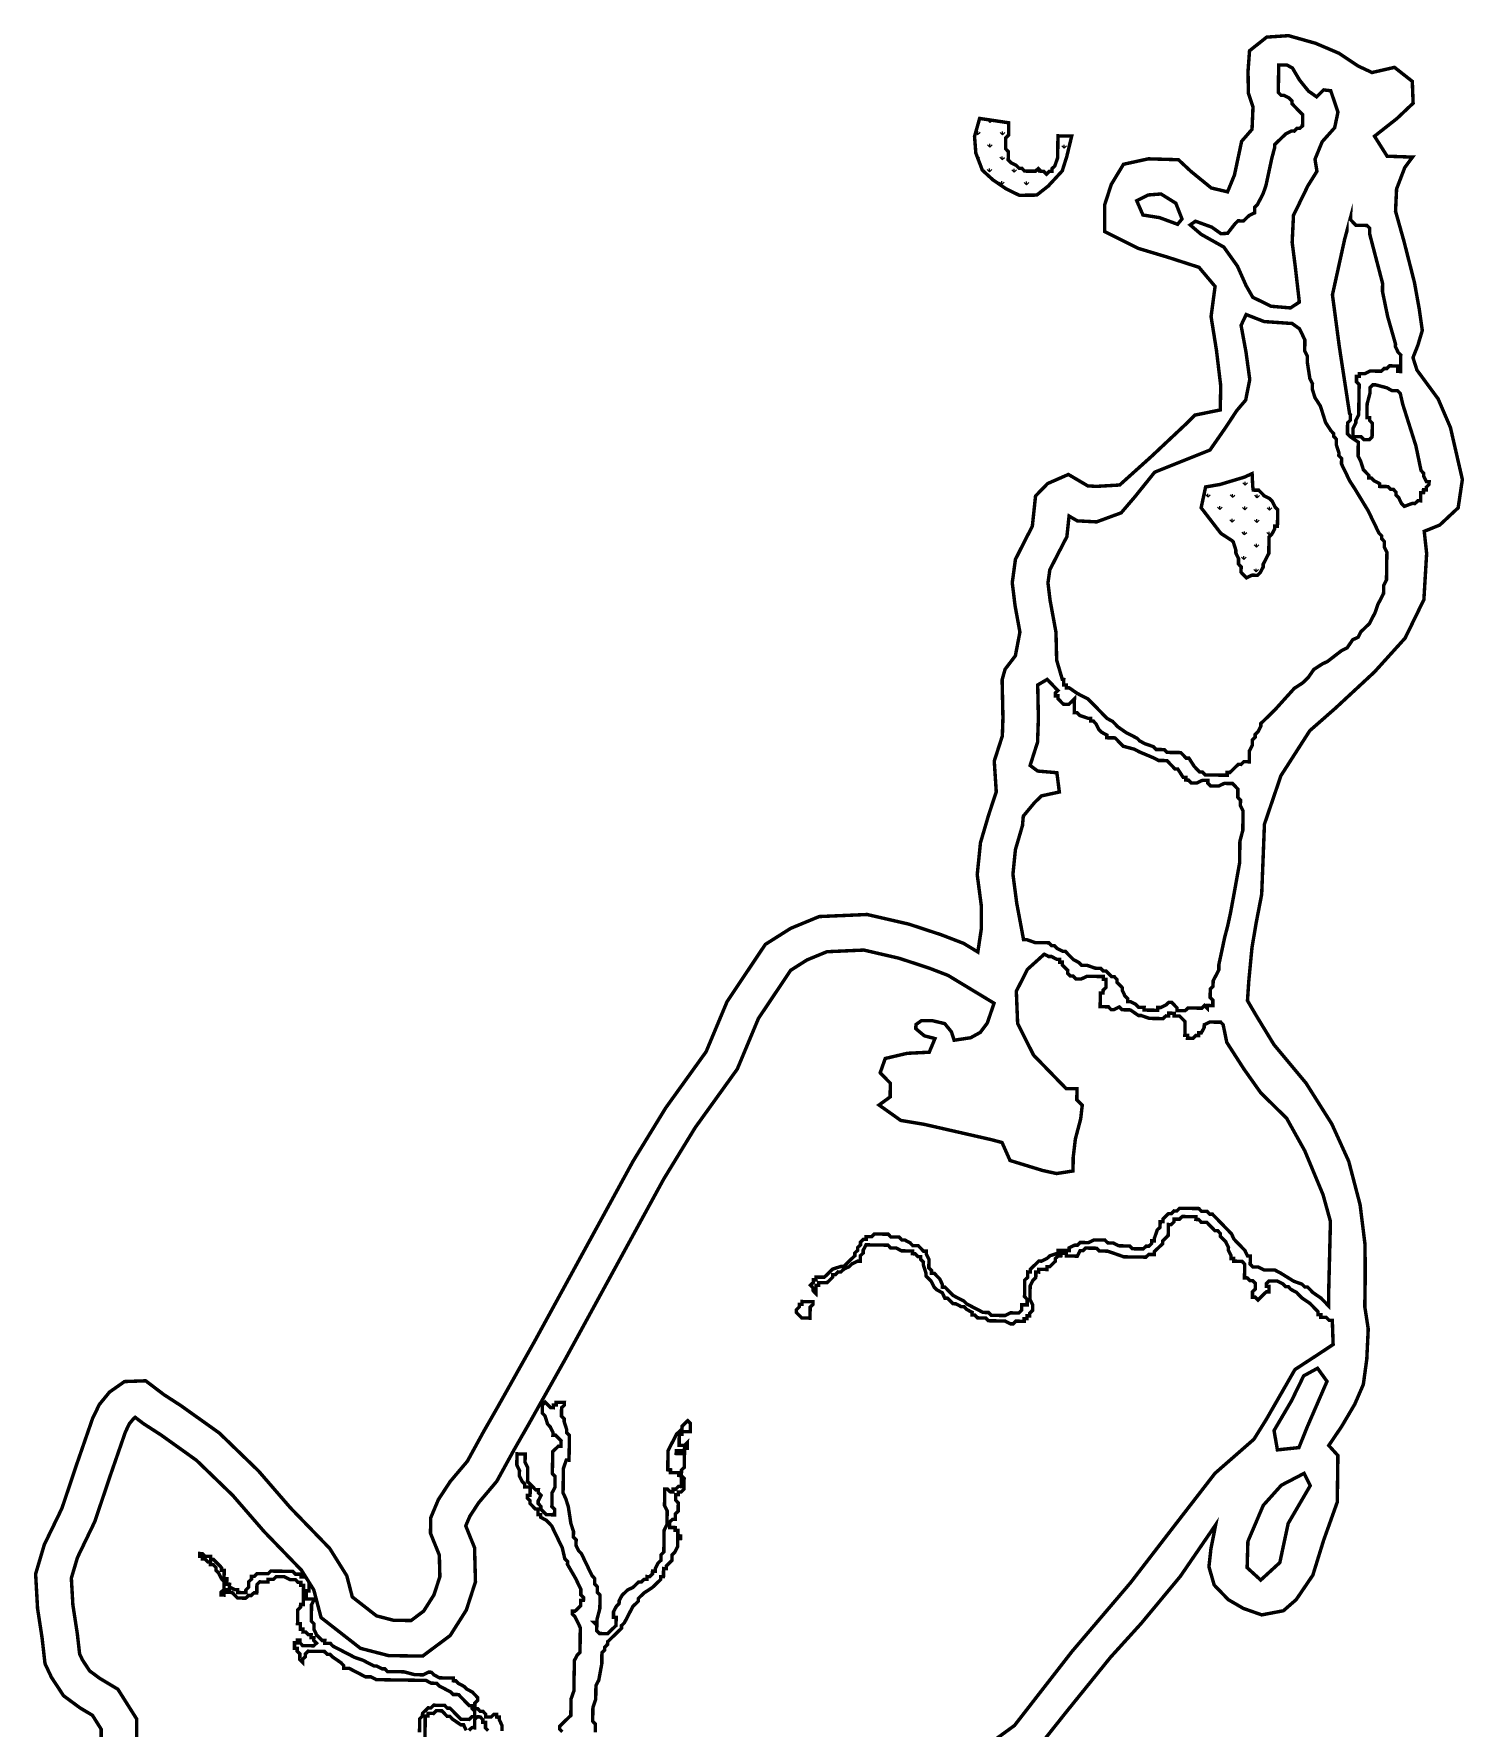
# Model space of a CAD drawing. Header units: metres. Extents: x 8244 to 287678, y 7853 to 2132060.
# Drawn here: x 269838 to 271912, y 2121409 to 2123867 of the extents above; entities that cross this region are included whole.
import ezdxf

# ---------------------------------------------------------------- set-up
doc = ezdxf.new("R2010")
doc.units = ezdxf.units.M
doc.layers.add('MANGROOVE BUFFER ZONE', color=120, linetype='Continuous')

msp = doc.modelspace()

# ---------------------------------------------------------------- hatches: boundary and pattern name
at = {"layer": 'MANGROOVE BUFFER ZONE'}
h = msp.add_hatch(dxfattribs=at)
h.set_pattern_fill('GRASS', color=256, angle=-0.8376017)
h.paths.add_polyline_path([(271329.1, 2123668.2), (271335.6, 2123688.8), (271342.8, 2123718.7), (271322.9, 2123719), (271322.7, 2123707.1), (271322.6, 2123699.1), (271322.6, 2123695.1), (271322.4, 2123687.2), (271318.3, 2123675.3), (271314.2, 2123671.3), (271314.2, 2123667.4), (271310.2, 2123667.4), (271306.2, 2123663.5), (271302.2, 2123667.5), (271298.3, 2123667.6), (271294.3, 2123671.6), (271290.3, 2123667.7), (271286.3, 2123667.8), (271274.4, 2123667.9), (271270.5, 2123672), (271266.5, 2123672), (271262.5, 2123676.1), (271254.6, 2123680.2), (271250.7, 2123684.2), (271250.8, 2123688.2), (271250.9, 2123696.2), (271247, 2123700.2), (271247, 2123704.2), (271247.1, 2123708.2), (271247.1, 2123712.2), (271247.2, 2123716.1), (271251.2, 2123720.1), (271251.3, 2123724), (271251.4, 2123732), (271251.5, 2123736), (271251.5, 2123738), (271209.3, 2123744.3), (271201.9, 2123718.2), (271203.8, 2123693.9), (271213.2, 2123669.3), (271228.4, 2123655.3), (271247.3, 2123642.4), (271266.8, 2123632.8), (271292.1, 2123633.1), (271308.9, 2123646.3)])
h = msp.add_hatch(dxfattribs=at)
h.set_pattern_fill('GRASS', color=256, angle=-0.8376017)
h.paths.add_polyline_path([(271633.7, 2123188.8), (271629.8, 2123192.8), (271621.9, 2123196.9), (271618, 2123200.9), (271614, 2123205), (271610.1, 2123205), (271606.1, 2123205.1), (271605.3, 2123210.5), (271604.4, 2123229), (271592.9, 2123223.8), (271558, 2123213.3), (271537, 2123209.7), (271530.5, 2123179.5), (271559.2, 2123142.2), (271575.1, 2123131.9), (271577.1, 2123129.9), (271580.9, 2123117.9), (271580.8, 2123113.9), (271584.7, 2123105.8), (271584.6, 2123097.9), (271588.5, 2123093.8), (271588.4, 2123085.9), (271592.3, 2123081.8), (271596.2, 2123077.8), (271604.3, 2123081.7), (271608.2, 2123081.6), (271612.2, 2123081.5), (271616.3, 2123085.5), (271620.4, 2123093.4), (271620.4, 2123097.4), (271624.5, 2123105.3), (271628.6, 2123113.2), (271628.7, 2123117.2), (271628.7, 2123121.1), (271628.9, 2123133.1), (271629, 2123137.1), (271633, 2123141), (271637.1, 2123148.9), (271637.2, 2123152.9), (271641.1, 2123152.8), (271641.2, 2123156.8), (271641.3, 2123160.8), (271641.4, 2123168.7), (271641.4, 2123172.7), (271641.5, 2123176.7), (271637.6, 2123180.7)])

# ---------------------------------------------------------------- linework, layer by layer
at = {"layer": 'MANGROOVE BUFFER ZONE', "const_width": 5, "flags": 128}
for points in [[(271288.5, 2121373.9), (271334.1, 2121431.4), (271399, 2121511.7), (271443.5, 2121560.8), (271500.3, 2121629.2), (271551.6, 2121704.1), (271544.7, 2121669.4), (271541.8, 2121643.1), (271549.4, 2121616.6), (271569.9, 2121595.4), (271591.7, 2121582.7), (271618.4, 2121573.3), (271649.8, 2121579.3), (271668.4, 2121595.5), (271692.5, 2121631), (271708.1, 2121681.5), (271727.9, 2121736.9), (271728.8, 2121804.5), (271715.6, 2121819.1), (271734.4, 2121846.9), (271753.3, 2121879), (271765.7, 2121907.6), (271770.7, 2121944.3), (271772.8, 2121988.1), (271767.8, 2122020.4), (271768.4, 2122059.8), (271768.2, 2122110.1), (271761, 2122168.3), (271744.5, 2122231.4), (271720, 2122285.5), (271682.5, 2122344.9), (271636, 2122400.7), (271610.3, 2122442.9), (271597.7, 2122464.4), (271599.6, 2122492.9), (271604.2, 2122541.1), (271610.2, 2122576.8), (271618.3, 2122618.7), (271622.3, 2122720.5), (271646.2, 2122790.8), (271688, 2122856), (271724.8, 2122888.3), (271781.8, 2122941.2), (271826.3, 2122990.4), (271853.5, 2123046.2), (271857.5, 2123113.2), (271854, 2123145.3), (271876.5, 2123154.4), (271903.2, 2123179.4), (271909.3, 2123220.5), (271892, 2123295.9), (271874.2, 2123337.4), (271843.4, 2123379.3), (271837.7, 2123397.3), (271844.9, 2123415.6), (271851.2, 2123436.8), (271846.7, 2123468.2), (271839.8, 2123506.4), (271824.7, 2123565.8), (271812.4, 2123609.7), (271813.9, 2123642), (271825.8, 2123673.1), (271837, 2123688.2), (271800.2, 2123689.5), (271781.9, 2123718.5), (271814.6, 2123744.3), (271837.9, 2123766.4), (271836.7, 2123798.1), (271810.9, 2123818.4), (271778.3, 2123810.9), (271758.4, 2123820.2), (271730.5, 2123838.8), (271696.5, 2123853.3), (271657.2, 2123864.4), (271625.6, 2123862.3), (271600.7, 2123842.5), (271598.5, 2123812.7), (271599, 2123781.1), (271605.7, 2123760.9), (271604.3, 2123728.5), (271589.2, 2123711.1), (271578.8, 2123662.2), (271568.8, 2123637.8), (271545.2, 2123643.4), (271515.7, 2123667.5), (271497.6, 2123684.4), (271454, 2123685.7), (271417.9, 2123677.8), (271400.2, 2123648.6), (271390.5, 2123618.6), (271390.5, 2123580.2), (271438.9, 2123555.9), (271481, 2123543.3), (271527.4, 2123528.3), (271550.7, 2123500.6), (271544.9, 2123456.8), (271552.7, 2123408), (271558.9, 2123356.3), (271558.2, 2123321.4), (271521.4, 2123313.9), (271510.4, 2123302.8), (271458.5, 2123254), (271412.4, 2123212.5), (271378.8, 2123210.5), (271366.2, 2123211.2), (271338, 2123227.8), (271307.9, 2123214.6), (271290.4, 2123196.6), (271285.7, 2123152.6), (271272.7, 2123127.4), (271261.2, 2123104.5), (271256.6, 2123070.7), (271260.7, 2123037.2), (271267.7, 2122999.1), (271261.1, 2122964.7), (271246.2, 2122945.2), (271241.9, 2122929.9), (271243.1, 2122874.6), (271242.2, 2122848.3), (271230.5, 2122812), (271233.4, 2122767.4), (271222.3, 2122733.6), (271210.5, 2122693.5), (271205.8, 2122647), (271211.7, 2122602.3), (271211.8, 2122568.9), (271206.7, 2122535), (271186.1, 2122547.5), (271153.3, 2122560.1), (271106.4, 2122575.5), (271046.1, 2122589.4), (270976.6, 2122586.4), (270935.3, 2122569.3), (270898.5, 2122546), (270843, 2122462.9), (270812.7, 2122390.4), (270754, 2122308.7), (270706.7, 2122231.4), (270564.2, 2121970.6), (270510, 2121874.1), (270489.9, 2121839), (270466.5, 2121796.3), (270441.6, 2121766.8), (270424.4, 2121740.5), (270413.3, 2121714.1), (270413, 2121691.7), (270425.8, 2121660), (270426.6, 2121628.7), (270418, 2121602.3), (270403.1, 2121578.8), (270384.9, 2121565.1), (270359.2, 2121565.5), (270334.7, 2121571.9), (270299.6, 2121599.3), (270291.6, 2121630.1), (270266.8, 2121669.8), (270209.7, 2121728.8), (270163.7, 2121782), (270106.8, 2121837.1), (270051.3, 2121876.7), (270026.3, 2121892.9), (270000, 2121912.9), (269969.3, 2121911.8), (269947.6, 2121896.6), (269932.8, 2121878.5), (269923, 2121858.3), (269900.6, 2121793.6), (269878.5, 2121727.8), (269853, 2121675.2), (269840.4, 2121632.7), (269843.2, 2121582.7), (269849.8, 2121539.6), (269854, 2121502.6), (269863.3, 2121482.8), (269880.9, 2121456), (269904.9, 2121438.3), (269922.8, 2121427.6), (269935.4, 2121407.6), (269935.6, 2121354.8)], [(269987.2, 2121303.7), (269986.8, 2121422.5), (269959.7, 2121465.4), (269933.4, 2121481.2), (269918.8, 2121492), (269908.3, 2121507.9), (269904.2, 2121516.7), (269900.8, 2121546.4), (269894.4, 2121588), (269892.2, 2121626.6), (269901.1, 2121656.6), (269926.1, 2121708.4), (269949.2, 2121777), (269970.6, 2121838.7), (269976.4, 2121850.7), (269982.9, 2121858.5), (269984.8, 2121859.9), (269996.7, 2121850.8), (270022.4, 2121834.2), (270073.7, 2121797.5), (270126.3, 2121746.6), (270171.8, 2121694.1), (270226, 2121638), (270232.1, 2121628.2), (270243.8, 2121609.5), (270254.3, 2121569.4), (270311.4, 2121524.8), (270352.3, 2121514.2), (270401.6, 2121513.5), (270441.5, 2121543.3), (270464.9, 2121580.2), (270478.2, 2121621.2), (270476.9, 2121670.7), (270464.1, 2121702.4), (270470, 2121716.3), (270482.9, 2121736.1), (270509.1, 2121767.1), (270534.7, 2121813.8), (270554.7, 2121848.7), (270609.2, 2121945.7), (270751.2, 2122205.6), (270796.8, 2122280.2), (270857.9, 2122365.2), (270888.5, 2122438.5), (270935.2, 2122508.4), (270959, 2122523.5), (270987.9, 2122535.4), (271041.3, 2122537.8), (271092.6, 2122525.9), (271136.1, 2122511.6), (271163.4, 2122501.1), (271230.2, 2122460.7), (271220.5, 2122432.1), (271210.3, 2122418.4), (271196.3, 2122410.6), (271172.3, 2122407), (271168.5, 2122419), (271158.7, 2122431.1), (271140.9, 2122435.3), (271125, 2122435.5), (271116.9, 2122429.7), (271116.8, 2122423.7), (271129.1, 2122413.4), (271144.5, 2122409.4), (271140.4, 2122399.5), (271136.2, 2122389.6), (271104.3, 2122388), (271088.4, 2122384.3), (271072.4, 2122380.5), (271065.1, 2122359.8), (271079.8, 2122344.6), (271079.5, 2122324.7), (271063.4, 2122313), (271095, 2122290.6), (271128.3, 2122285.1), (271226, 2122262.8), (271241.8, 2122258.6), (271253.4, 2122232.5), (271301, 2122217.9), (271320.8, 2122213.6), (271344.7, 2122217.3), (271345, 2122237.2), (271348.1, 2122263.6), (271355.8, 2122292.8), (271358.1, 2122312.6), (271350.2, 2122320.7), (271350.5, 2122336.7), (271334.6, 2122336.9), (271287.5, 2122385.4), (271264.4, 2122431.4), (271262.5, 2122478), (271278.5, 2122509.7), (271303, 2122531.8), (271309.5, 2122528.4), (271313.5, 2122528.4), (271321.4, 2122524.3), (271325.3, 2122524.2), (271325.3, 2122520.2), (271329.3, 2122520.2), (271329.2, 2122516.2), (271333.1, 2122512.1), (271337.1, 2122508.1), (271337, 2122504.1), (271340.9, 2122500.1), (271344.9, 2122500), (271348.8, 2122496), (271352.8, 2122495.9), (271356.8, 2122495.9), (271364.8, 2122499.7), (271368.8, 2122499.7), (271380.7, 2122499.5), (271384.7, 2122499.4), (271388.7, 2122499.4), (271388.6, 2122495.4), (271392.6, 2122495.3), (271392.6, 2122491.4), (271392.5, 2122487.4), (271392.4, 2122483.4), (271388.4, 2122479.5), (271388.3, 2122475.5), (271384.4, 2122475.5), (271384.3, 2122471.6), (271384.2, 2122463.6), (271384.1, 2122459.6), (271384.1, 2122455.6), (271388.1, 2122455.6), (271392, 2122455.5), (271396, 2122455.5), (271399.9, 2122451.4), (271403.9, 2122451.4), (271411.9, 2122455.2), (271415.9, 2122451.2), (271423.8, 2122451.1), (271427.8, 2122451), (271439.6, 2122442.9), (271443.6, 2122442.8), (271455.5, 2122438.7), (271459.5, 2122438.6), (271463.5, 2122438.5), (271467.4, 2122438.5), (271471.4, 2122438.4), (271475.4, 2122438.4), (271479.4, 2122442.3), (271483.4, 2122442.2), (271483.5, 2122446.2), (271487.5, 2122446.2), (271491.4, 2122446.1), (271491.4, 2122442.1), (271495.4, 2122442.1), (271499.3, 2122442), (271503.3, 2122438), (271507.2, 2122433.9), (271507.1, 2122429.9), (271507.1, 2122426), (271507, 2122418), (271506.9, 2122414), (271510.9, 2122414), (271510.8, 2122410), (271514.8, 2122409.9), (271518.8, 2122409.9), (271522.8, 2122413.8), (271526.8, 2122413.7), (271526.9, 2122417.7), (271530.8, 2122417.6), (271534.9, 2122425.6), (271535, 2122429.5), (271543, 2122433.4), (271547, 2122433.3), (271555, 2122433.2), (271558.9, 2122433.2), (271562.4, 2122429.6), (271567.7, 2122403.8), (271592.5, 2122365.2), (271616.8, 2122330.9), (271654.5, 2122293.7), (271680.8, 2122246.5), (271707.3, 2122182.8), (271718, 2122144.1), (271716.8, 2122095.4), (271715.6, 2122048), (271715.2, 2122021.7), (271704.4, 2122032.8), (271692.6, 2122040.9), (271688.7, 2122045), (271684.7, 2122049), (271680.8, 2122049.1), (271676.8, 2122053.1), (271664.9, 2122057.3), (271645.2, 2122069.5), (271637.3, 2122073.6), (271633.3, 2122073.6), (271629.4, 2122073.7), (271621.4, 2122073.8), (271613.5, 2122077.9), (271609.5, 2122078), (271605.5, 2122078), (271601.6, 2122082.1), (271601.7, 2122086.1), (271601.7, 2122090), (271601.8, 2122094), (271597.8, 2122094.1), (271593.9, 2122102.1), (271590, 2122106.1), (271578.2, 2122118.3), (271574.4, 2122126.3), (271566.5, 2122134.4), (271562.6, 2122138.4), (271554.8, 2122146.5), (271550.8, 2122150.5), (271546.9, 2122154.6), (271542.9, 2122154.6), (271539, 2122158.7), (271535, 2122158.7), (271531, 2122158.8), (271527.1, 2122162.8), (271523.1, 2122162.9), (271519.2, 2122162.9), (271515.2, 2122163), (271511.2, 2122163.1), (271507.2, 2122163.1), (271503.2, 2122163.2), (271499.3, 2122163.2), (271495.2, 2122159.3), (271491.2, 2122159.4), (271487.2, 2122155.4), (271483.2, 2122155.5), (271479.2, 2122151.6), (271475.1, 2122147.6), (271475.1, 2122143.7), (271471.1, 2122143.7), (271471, 2122139.7), (271471, 2122135.8), (271466.9, 2122131.8), (271462.8, 2122120), (271462.7, 2122116), (271458.7, 2122116), (271458.7, 2122112), (271454.6, 2122108.1), (271450.7, 2122108.2), (271446.6, 2122104.3), (271442.6, 2122104.3), (271438.7, 2122104.4), (271434.7, 2122104.4), (271430.7, 2122104.5), (271426.8, 2122108.5), (271418.8, 2122108.6), (271410.9, 2122108.8), (271403, 2122112.9), (271395, 2122113), (271391.1, 2122117), (271383.1, 2122117.1), (271379.1, 2122117.2), (271375.1, 2122117.2), (271367.1, 2122113.4), (271359.2, 2122113.5), (271355.2, 2122113.6), (271351.1, 2122109.6), (271347.2, 2122109.7), (271339.1, 2122105.8), (271339.1, 2122101.8), (271335.1, 2122101.9), (271331.1, 2122102), (271327.1, 2122102), (271323.2, 2122102.1), (271323.1, 2122098.1), (271311.1, 2122094.3), (271307.1, 2122090.4), (271299, 2122086.5), (271295.1, 2122086.6), (271291, 2122082.6), (271287, 2122078.7), (271282.9, 2122074.8), (271282.9, 2122070.8), (271278.9, 2122070.9), (271278.8, 2122062.9), (271274.7, 2122059), (271274.6, 2122051), (271274.6, 2122047), (271274.5, 2122043.1), (271274.5, 2122039.1), (271274.4, 2122035.1), (271278.3, 2122031), (271278.3, 2122027.1), (271278.2, 2122023.1), (271274.2, 2122023.1), (271270.2, 2122023.2), (271270.1, 2122015.2), (271266.1, 2122011.3), (271262.1, 2122011.4), (271258.1, 2122011.4), (271254.1, 2122011.5), (271246.1, 2122007.6), (271238.2, 2122007.7), (271234.2, 2122007.8), (271230.2, 2122007.9), (271226.2, 2122007.9), (271222.3, 2122012), (271214.3, 2122012.1), (271198.5, 2122020.3), (271190.6, 2122024.4), (271186.7, 2122028.4), (271178.8, 2122032.5), (271170.9, 2122036.6), (271163, 2122044.7), (271159.1, 2122048.7), (271155.1, 2122048.8), (271155.2, 2122052.8), (271151.3, 2122060.8), (271147.4, 2122064.8), (271143.5, 2122068.9), (271139.5, 2122068.9), (271139.6, 2122072.9), (271135.6, 2122076.9), (271135.7, 2122080.9), (271135.8, 2122088.9), (271131.9, 2122096.9), (271132, 2122100.9), (271128, 2122100.9), (271124.1, 2122105), (271120.2, 2122109), (271112.2, 2122109.1), (271108.3, 2122113.2), (271100.4, 2122117.3), (271096.4, 2122117.3), (271092.5, 2122121.4), (271088.5, 2122121.4), (271080.5, 2122121.6), (271076.6, 2122125.6), (271072.6, 2122125.7), (271068.7, 2122125.7), (271064.7, 2122125.8), (271060.7, 2122125.8), (271056.7, 2122125.9), (271052.7, 2122122), (271048.7, 2122122), (271044.7, 2122122.1), (271044.7, 2122118.1), (271040.7, 2122118.2), (271036.6, 2122114.2), (271036.6, 2122110.3), (271032.5, 2122106.3), (271032.5, 2122102.3), (271028.4, 2122098.4), (271028.4, 2122094.4), (271024.3, 2122090.5), (271020.3, 2122086.6), (271016.3, 2122082.7), (271012.2, 2122078.7), (271008.2, 2122078.8), (270996.2, 2122075), (270992.2, 2122071.1), (270988.2, 2122067.2), (270984.1, 2122063.2), (270976.2, 2122063.3), (270972.2, 2122063.4), (270972.1, 2122059.4), (270968.1, 2122059.5), (270968.1, 2122055.5), (270964, 2122051.6), (270968, 2122047.5), (270967.9, 2122043.6), (270971.8, 2122039.5), (270971.9, 2122043.5), (270971.9, 2122047.5), (270972, 2122051.5), (270976, 2122051.4), (270976, 2122055.4), (270980, 2122055.3), (270988, 2122055.2), (270992, 2122059.1), (270996.1, 2122063.1), (270996.1, 2122067), (271000.1, 2122067), (271004.1, 2122070.9), (271008.1, 2122070.8), (271012.2, 2122074.8), (271020.2, 2122078.6), (271024.2, 2122082.6), (271032.2, 2122086.4), (271036.2, 2122086.4), (271036.3, 2122090.3), (271036.3, 2122094.3), (271040.4, 2122098.2), (271040.4, 2122102.2), (271044.5, 2122110.1), (271048.5, 2122110.1), (271056.5, 2122110), (271068.4, 2122109.8), (271072.4, 2122109.7), (271076.4, 2122109.7), (271080.3, 2122105.6), (271084.3, 2122105.6), (271088.3, 2122105.5), (271096.2, 2122101.4), (271100.2, 2122101.4), (271108.1, 2122101.2), (271112.1, 2122101.2), (271112, 2122097.2), (271116, 2122097.1), (271119.9, 2122093.1), (271123.9, 2122093), (271123.9, 2122089.1), (271127.8, 2122085), (271127.7, 2122081), (271131.5, 2122069), (271131.5, 2122065.1), (271135.4, 2122061), (271139.3, 2122057), (271143.2, 2122049), (271147.1, 2122044.9), (271155, 2122040.8), (271158.9, 2122032.8), (271162.9, 2122032.7), (271166.8, 2122028.7), (271170.7, 2122024.7), (271174.7, 2122024.6), (271182.6, 2122020.5), (271186.6, 2122020.4), (271190.5, 2122016.4), (271198.4, 2122012.3), (271198.3, 2122008.3), (271202.3, 2122008.3), (271206.2, 2122004.2), (271214.2, 2122004.1), (271218.2, 2122004), (271222.1, 2122000), (271230.1, 2121999.9), (271234.1, 2121999.8), (271246, 2121999.7), (271253.9, 2121995.6), (271257.9, 2121995.5), (271261.9, 2121999.4), (271269.9, 2121999.3), (271273.9, 2121999.3), (271273.9, 2122003.2), (271277.9, 2122003.2), (271278, 2122007.2), (271281.9, 2122007.1), (271282, 2122011.1), (271286, 2122015), (271286.1, 2122019), (271286.2, 2122023), (271282.3, 2122031), (271282.4, 2122035), (271282.4, 2122039), (271282.5, 2122046.9), (271282.6, 2122050.9), (271286.7, 2122058.8), (271290.7, 2122062.7), (271290.8, 2122070.7), (271294.8, 2122070.6), (271294.9, 2122074.6), (271298.9, 2122074.6), (271306.8, 2122074.4), (271306.9, 2122078.4), (271310.9, 2122078.4), (271314.9, 2122082.3), (271318.9, 2122086.2), (271319, 2122090.2), (271323, 2122094.1), (271327, 2122094.1), (271327.1, 2122098), (271331.1, 2122098), (271335, 2122097.9), (271335, 2122093.9), (271339, 2122093.9), (271342.9, 2122093.8), (271346.9, 2122093.8), (271350.9, 2122093.7), (271355, 2122101.6), (271359, 2122101.6), (271363, 2122105.5), (271367, 2122105.4), (271371, 2122105.4), (271375, 2122105.3), (271378.9, 2122105.2), (271382.9, 2122101.2), (271394.8, 2122101), (271406.7, 2122096.9), (271418.6, 2122092.7), (271422.6, 2122092.7), (271426.5, 2122092.6), (271430.5, 2122092.5), (271434.5, 2122092.5), (271442.5, 2122092.4), (271450.4, 2122092.3), (271454.5, 2122096.2), (271458.5, 2122096.1), (271462.4, 2122096.1), (271462.5, 2122100), (271466.5, 2122104), (271470.6, 2122107.9), (271474.6, 2122111.8), (271474.7, 2122115.8), (271478.7, 2122119.7), (271482.7, 2122123.6), (271482.8, 2122127.6), (271482.9, 2122131.6), (271482.9, 2122135.6), (271483, 2122139.6), (271487, 2122139.5), (271491, 2122143.4), (271491.1, 2122147.4), (271495, 2122147.4), (271499, 2122147.3), (271503.1, 2122151.2), (271507, 2122151.2), (271511, 2122151.1), (271515, 2122151), (271519, 2122151), (271523, 2122150.9), (271522.9, 2122147), (271526.9, 2122146.9), (271530.8, 2122142.9), (271538.8, 2122142.7), (271542.7, 2122138.7), (271550.5, 2122130.6), (271554.5, 2122130.6), (271558.4, 2122126.5), (271558.4, 2122122.5), (271562.3, 2122118.5), (271566.2, 2122114.5), (271570.1, 2122106.4), (271570, 2122102.5), (271573.9, 2122094.4), (271573.8, 2122090.4), (271577.8, 2122090.4), (271577.8, 2122086.4), (271581.8, 2122086.4), (271589.7, 2122086.2), (271593.6, 2122082.2), (271593.6, 2122078.2), (271593.5, 2122074.2), (271593.5, 2122070.2), (271593.4, 2122066.3), (271593.3, 2122062.3), (271597.3, 2122062.2), (271601.3, 2122058.2), (271605.2, 2122058.1), (271609.2, 2122054.1), (271609.1, 2122050.1), (271609, 2122046.1), (271605, 2122042.2), (271604.9, 2122038.2), (271604.9, 2122034.2), (271608.9, 2122034.2), (271612.8, 2122030.1), (271616.8, 2122034.1), (271620.9, 2122038), (271624.9, 2122041.9), (271628.9, 2122041.9), (271628.9, 2122045.8), (271629, 2122049.8), (271625, 2122049.9), (271625.1, 2122053.9), (271629.1, 2122057.8), (271633.1, 2122057.7), (271637.1, 2122057.7), (271641.1, 2122057.6), (271649, 2122053.5), (271652.9, 2122049.5), (271656.9, 2122049.4), (271660.8, 2122045.4), (271668.7, 2122041.3), (271676.5, 2122033.2), (271688.4, 2122025.1), (271696.2, 2122017), (271700.1, 2122012.9), (271700.1, 2122009), (271704.1, 2122008.9), (271704, 2122004.9), (271708, 2122004.9), (271712, 2122004.8), (271715.9, 2122000.8), (271720.7, 2122000.7), (271721.9, 2121965.6), (271704.9, 2121954.3), (271666.5, 2121929.2), (271624.7, 2121856.4), (271607, 2121828.1), (271550.5, 2121778.6), (271491.5, 2121702.3), (271428, 2121619.8), (271343.4, 2121520.4), (271259.8, 2121412.8), (271188.7, 2121361)], [(270651.9, 2121403), (270652, 2121407), (270652, 2121411), (270652.1, 2121414.9), (270648.2, 2121419), (270648.2, 2121423), (270648.3, 2121426.9), (270648.4, 2121430.9), (270648.5, 2121438.9), (270652.6, 2121450.8), (270652.7, 2121458.7), (270652.9, 2121470.7), (270657, 2121478.6), (270661.4, 2121502.4), (270661.5, 2121514.4), (270661.6, 2121518.3), (270665.6, 2121522.3), (270665.7, 2121526.3), (270669.7, 2121530.2), (270669.8, 2121534.2), (270673.8, 2121538.1), (270685.9, 2121549.9), (270690, 2121553.8), (270690, 2121557.8), (270694.1, 2121561.7), (270706.4, 2121585.4), (270710.4, 2121589.3), (270714.4, 2121593.2), (270714.5, 2121597.2), (270718.5, 2121601.1), (270722.6, 2121605.1), (270734.6, 2121612.9), (270742.7, 2121620.7), (270746.8, 2121624.6), (270746.8, 2121628.6), (270750.8, 2121628.6), (270750.9, 2121632.5), (270751, 2121640.5), (270755, 2121640.4), (270755, 2121644.4), (270759.1, 2121648.3), (270763.1, 2121652.3), (270763.2, 2121660.2), (270767.2, 2121664.2), (270771.3, 2121672.1), (270771.4, 2121676), (270771.5, 2121680), (270771.5, 2121684), (270775.5, 2121684), (270775.6, 2121687.9), (270771.6, 2121688), (270771.6, 2121692), (270771.7, 2121696), (270767.7, 2121696), (270767.8, 2121700), (270763.8, 2121700.1), (270759.8, 2121700.1), (270759.9, 2121704.1), (270759.9, 2121708.1), (270764, 2121712), (270767.9, 2121711.9), (270768, 2121715.9), (270768.1, 2121719.9), (270772.1, 2121723.8), (270772.2, 2121727.8), (270772.2, 2121731.8), (270772.3, 2121735.8), (270768.4, 2121739.8), (270768.4, 2121743.8), (270768.5, 2121747.8), (270772.4, 2121747.7), (270772.5, 2121751.7), (270776.5, 2121751.6), (270780.5, 2121755.6), (270780.6, 2121759.5), (270780.6, 2121763.5), (270780.7, 2121767.5), (270780.8, 2121771.5), (270776.8, 2121775.5), (270776.8, 2121771.5), (270776.7, 2121767.6), (270776.7, 2121763.6), (270776.6, 2121759.6), (270772.6, 2121759.7), (270768.6, 2121755.7), (270764.6, 2121755.8), (270764.5, 2121751.8), (270760.6, 2121751.9), (270756.6, 2121755.9), (270752.7, 2121756), (270752.6, 2121752), (270752.5, 2121748), (270752.5, 2121744), (270752.4, 2121736.1), (270752.3, 2121732.1), (270756.2, 2121724.1), (270756.1, 2121716.1), (270756, 2121712.1), (270755.9, 2121708.1), (270755.9, 2121704.2), (270751.8, 2121696.2), (270751.7, 2121692.3), (270751.7, 2121688.3), (270751.6, 2121680.3), (270751.5, 2121676.3), (270751.4, 2121668.4), (270751.3, 2121664.4), (270747.3, 2121660.5), (270747.2, 2121652.5), (270743.1, 2121648.6), (270739, 2121640.7), (270739, 2121636.7), (270735, 2121636.8), (270734.9, 2121632.8), (270730.9, 2121628.8), (270726.9, 2121628.9), (270726.9, 2121624.9), (270722.9, 2121625), (270718.8, 2121621.1), (270714.9, 2121621.1), (270710.8, 2121617.2), (270706.8, 2121613.3), (270698.8, 2121609.4), (270694.7, 2121605.5), (270690.7, 2121601.6), (270686.6, 2121593.7), (270686.5, 2121589.7), (270682.5, 2121585.7), (270678.4, 2121577.8), (270678.3, 2121573.9), (270678.3, 2121569.9), (270682.2, 2121569.8), (270682.2, 2121565.8), (270682.1, 2121561.9), (270682.1, 2121557.9), (270678, 2121554), (270674, 2121550), (270670, 2121546.1), (270666, 2121546.2), (270662, 2121546.2), (270658, 2121546.3), (270654.1, 2121550.3), (270654.1, 2121554.3), (270654.2, 2121558.3), (270650.3, 2121562.3), (270654.3, 2121562.3), (270654.3, 2121566.2), (270658.5, 2121582.1), (270658.6, 2121586.1), (270658.7, 2121590.1), (270658.7, 2121594.1), (270658.8, 2121602), (270654.9, 2121606.1), (270655, 2121614), (270651.1, 2121618.1), (270651.2, 2121626), (270647.3, 2121630.1), (270643.4, 2121638.1), (270639.6, 2121646.1), (270631.8, 2121662.2), (270627.9, 2121666.2), (270624, 2121674.2), (270624.2, 2121682.2), (270620.2, 2121686.2), (270620.4, 2121694.2), (270616.5, 2121706.2), (270612.9, 2121730.1), (270609.1, 2121742.1), (270605.2, 2121750.2), (270605.4, 2121758.1), (270605.4, 2121762.1), (270605.5, 2121770.1), (270605.7, 2121778), (270605.7, 2121782), (270605.8, 2121786), (270609.9, 2121797.9), (270613.9, 2121797.8), (270614, 2121801.8), (270614, 2121805.8), (270614.1, 2121809.8), (270614.2, 2121817.7), (270614.3, 2121821.7), (270614.3, 2121825.7), (270614.4, 2121833.7), (270610.5, 2121837.7), (270610.6, 2121841.7), (270606.8, 2121853.7), (270606.8, 2121857.7), (270602.9, 2121861.7), (270603, 2121865.7), (270603, 2121869.7), (270603.1, 2121873.7), (270607.1, 2121877.6), (270607.2, 2121881.6), (270603.2, 2121881.6), (270599.2, 2121881.7), (270595.2, 2121881.7), (270595.2, 2121877.8), (270591.2, 2121877.8), (270591.1, 2121873.8), (270587.1, 2121873.9), (270583.2, 2121877.9), (270579.3, 2121882), (270575.3, 2121878), (270575.2, 2121874.1), (270575.1, 2121870.1), (270575.1, 2121866.1), (270579, 2121862.1), (270582.8, 2121850.1), (270586.7, 2121846), (270590.6, 2121838), (270590.5, 2121834), (270594.5, 2121834), (270598.4, 2121829.9), (270602.4, 2121825.9), (270602.3, 2121821.9), (270602.3, 2121817.9), (270598.3, 2121818), (270594.2, 2121814), (270590.2, 2121810.1), (270590.1, 2121806.1), (270590.1, 2121802.2), (270590, 2121798.2), (270590, 2121794.2), (270589.9, 2121790.2), (270589.7, 2121778.3), (270593.6, 2121774.2), (270593.6, 2121770.2), (270593.5, 2121766.3), (270593.4, 2121758.3), (270589.3, 2121750.4), (270589.2, 2121742.4), (270589.1, 2121738.4), (270589.1, 2121734.5), (270589, 2121730.5), (270593, 2121726.4), (270592.9, 2121722.5), (270592.8, 2121718.5), (270588.9, 2121718.5), (270584.9, 2121718.6), (270580.9, 2121718.7), (270577, 2121722.7), (270573, 2121726.7), (270573.1, 2121730.7), (270569.2, 2121734.8), (270569.2, 2121738.7), (270573.3, 2121746.6), (270569.4, 2121750.7), (270569.5, 2121754.7), (270565.5, 2121754.7), (270561.6, 2121758.8), (270557.6, 2121762.8), (270553.7, 2121766.8), (270553.8, 2121770.8), (270553.9, 2121778.8), (270554, 2121782.8), (270554, 2121786.8), (270550.1, 2121794.8), (270550.2, 2121798.8), (270550.3, 2121802.7), (270550.3, 2121806.7), (270546.3, 2121806.8), (270542.4, 2121806.8), (270538.4, 2121806.9), (270538.3, 2121802.9), (270538.3, 2121798.9), (270538.2, 2121794.9), (270538.1, 2121791), (270542, 2121782.9), (270541.9, 2121775), (270545.8, 2121767), (270549.7, 2121762.9), (270549.6, 2121758.9), (270553.6, 2121758.9), (270557.6, 2121758.8), (270557.5, 2121754.8), (270557.5, 2121750.9), (270557.4, 2121746.9), (270553.4, 2121746.9), (270553.4, 2121743), (270557.3, 2121738.9), (270557.2, 2121734.9), (270561.2, 2121730.9), (270565.1, 2121726.9), (270569.1, 2121726.8), (270568.9, 2121718.8), (270572.9, 2121718.8), (270572.9, 2121714.8), (270580.8, 2121710.7), (270584.7, 2121706.7), (270588.6, 2121702.6), (270592.5, 2121694.6), (270596.4, 2121686.6), (270600.2, 2121678.5), (270604.1, 2121670.5), (270607.8, 2121654.5), (270611.8, 2121650.5), (270611.7, 2121646.5), (270623.3, 2121626.4), (270627.2, 2121618.4), (270631.1, 2121610.4), (270631, 2121606.4), (270631, 2121602.4), (270634.9, 2121598.4), (270634.8, 2121594.4), (270630.8, 2121594.5), (270630.8, 2121590.5), (270630.7, 2121586.5), (270626.7, 2121582.6), (270622.6, 2121578.7), (270618.7, 2121578.7), (270618.6, 2121574.7), (270622.5, 2121570.7), (270626.4, 2121562.7), (270630.3, 2121554.6), (270630.1, 2121546.7), (270630.1, 2121542.7), (270630, 2121534.7), (270629.9, 2121526.8), (270629.7, 2121518.8), (270625.7, 2121514.9), (270621.6, 2121507), (270621.5, 2121503), (270621.5, 2121499), (270621.4, 2121491.1), (270621.3, 2121487.1), (270621.2, 2121483.1), (270621.1, 2121475.1), (270621.1, 2121471.1), (270621, 2121467.2), (270621, 2121463.2), (270616.8, 2121451.3), (270616.7, 2121447.3), (270616.6, 2121439.4), (270616.6, 2121435.4), (270616.5, 2121431.4), (270616.5, 2121427.4), (270612.4, 2121423.5), (270608.4, 2121419.6), (270604.3, 2121415.6), (270600.3, 2121411.7), (270600.2, 2121407.7), (270604.2, 2121403.7)], [(270516.6, 2121405), (270516.6, 2121409), (270516.7, 2121412.9), (270512.8, 2121421), (270512.9, 2121424.9), (270508.9, 2121425), (270509, 2121429), (270505, 2121429), (270500.9, 2121425.1), (270497, 2121425.2), (270493, 2121425.2), (270493, 2121429.2), (270489.1, 2121433.3), (270485.1, 2121433.3), (270481.2, 2121437.4), (270477.2, 2121437.4), (270477.3, 2121441.4), (270477.3, 2121445.4), (270481.4, 2121449.3), (270481.4, 2121453.3), (270477.5, 2121457.3), (270473.6, 2121461.4), (270465.7, 2121465.5), (270461.8, 2121469.5), (270453.9, 2121473.6), (270449.9, 2121477.6), (270446, 2121477.7), (270446, 2121481.7), (270442, 2121481.7), (270434.1, 2121481.8), (270430.1, 2121481.9), (270426.1, 2121482), (270418.2, 2121486.1), (270414.3, 2121490.1), (270410.3, 2121490.2), (270402.3, 2121486.3), (270398.3, 2121486.4), (270390.3, 2121486.5), (270374.5, 2121490.7), (270362.5, 2121490.9), (270350.6, 2121491), (270346.7, 2121495.1), (270342.7, 2121495.1), (270334.8, 2121499.2), (270330.8, 2121499.3), (270315, 2121507.5), (270303.1, 2121511.6), (270279.4, 2121523.9), (270271.5, 2121528), (270267.6, 2121532.1), (270263.6, 2121532.1), (270259.6, 2121532.2), (270259.7, 2121536.2), (270255.7, 2121536.2), (270251.8, 2121540.3), (270247.8, 2121544.3), (270244, 2121552.3), (270244, 2121556.3), (270244.1, 2121560.3), (270240.2, 2121564.3), (270240.2, 2121568.3), (270240.3, 2121572.3), (270240.3, 2121576.3), (270240.4, 2121580.3), (270240.5, 2121588.2), (270244.6, 2121596.1), (270240.6, 2121596.2), (270236.7, 2121596.2), (270232.7, 2121596.3), (270232.7, 2121600.3), (270232.8, 2121604.3), (270232.8, 2121608.3), (270236.8, 2121608.2), (270236.9, 2121612.2), (270236.9, 2121616.2), (270237, 2121620.4), (270232.1, 2121628.2), (270225.2, 2121628.3), (270225.2, 2121632.3), (270221.3, 2121632.3), (270217.3, 2121632.4), (270213.4, 2121636.4), (270209.4, 2121636.5), (270205.4, 2121636.5), (270201.4, 2121636.6), (270193.4, 2121636.7), (270189.5, 2121636.8), (270185.5, 2121636.8), (270181.5, 2121636.9), (270177.5, 2121633), (270169.5, 2121633.1), (270165.5, 2121633.1), (270161.5, 2121633.2), (270157.5, 2121629.3), (270153.5, 2121629.3), (270153.5, 2121625.3), (270149.4, 2121621.4), (270149.3, 2121613.5), (270145.3, 2121609.5), (270145.2, 2121605.5), (270141.2, 2121605.6), (270137.2, 2121605.7), (270133.3, 2121605.7), (270133.3, 2121609.7), (270129.3, 2121609.8), (270121.4, 2121613.9), (270121.5, 2121617.8), (270117.5, 2121617.9), (270117.6, 2121621.9), (270117.6, 2121625.9), (270113.6, 2121625.9), (270113.8, 2121633.9), (270113.8, 2121637.9), (270109.8, 2121637.9), (270109.9, 2121641.9), (270106, 2121645.9), (270102.1, 2121650), (270098.1, 2121654), (270094.2, 2121654.1), (270094.2, 2121658.1), (270090.2, 2121658.1), (270086.2, 2121658.2), (270082.3, 2121662.2), (270078.3, 2121662.3), (270078.3, 2121658.3), (270082.3, 2121658.2), (270082.2, 2121654.3), (270086.2, 2121654.2), (270090.1, 2121650.2), (270094.1, 2121650.1), (270094, 2121646.1), (270098, 2121646.1), (270101.9, 2121642), (270101.9, 2121638), (270105.8, 2121634), (270109.7, 2121626), (270113.6, 2121621.9), (270113.5, 2121618), (270113.5, 2121614), (270113.4, 2121610), (270109.4, 2121606.1), (270109.3, 2121602.1), (270113.3, 2121602), (270113.4, 2121606), (270117.3, 2121606), (270117.4, 2121609.9), (270121.4, 2121609.9), (270121.3, 2121605.9), (270125.3, 2121605.8), (270129.2, 2121601.8), (270133.1, 2121597.8), (270137.1, 2121597.7), (270141.1, 2121597.6), (270145.1, 2121597.6), (270149.1, 2121601.5), (270153.1, 2121601.5), (270157.1, 2121605.4), (270161.1, 2121605.3), (270161.2, 2121609.3), (270161.2, 2121613.3), (270161.3, 2121617.3), (270165.3, 2121621.2), (270169.3, 2121621.1), (270173.3, 2121621.1), (270177.3, 2121621), (270177.3, 2121625), (270185.3, 2121624.9), (270189.3, 2121628.8), (270193.3, 2121628.7), (270197.3, 2121628.7), (270201.3, 2121628.6), (270209.2, 2121624.5), (270213.2, 2121624.5), (270217.2, 2121624.4), (270221.1, 2121620.4), (270225.1, 2121620.3), (270225, 2121616.3), (270229, 2121616.3), (270228.9, 2121612.3), (270228.9, 2121608.3), (270228.8, 2121604.3), (270228.8, 2121600.3), (270228.7, 2121596.4), (270228.6, 2121592.4), (270228.6, 2121588.4), (270224.6, 2121588.5), (270224.5, 2121584.5), (270220.5, 2121580.6), (270220.4, 2121576.6), (270220.4, 2121572.6), (270220.3, 2121568.6), (270220.3, 2121564.6), (270220.2, 2121560.6), (270224.2, 2121560.6), (270224.1, 2121556.6), (270224.1, 2121552.6), (270228.1, 2121552.6), (270228, 2121548.6), (270232, 2121548.5), (270235.9, 2121544.5), (270239.9, 2121544.4), (270239.8, 2121540.4), (270243.8, 2121540.4), (270243.7, 2121536.4), (270247.7, 2121532.4), (270243.6, 2121528.4), (270239.6, 2121528.5), (270235.7, 2121528.6), (270231.7, 2121528.6), (270227.7, 2121528.7), (270223.8, 2121532.7), (270223.8, 2121536.7), (270219.9, 2121536.8), (270219.8, 2121532.8), (270215.8, 2121532.8), (270215.8, 2121528.8), (270215.7, 2121524.9), (270219.7, 2121524.8), (270219.6, 2121520.8), (270223.5, 2121516.8), (270223.5, 2121512.8), (270223.4, 2121508.8), (270227.4, 2121504.8), (270227.4, 2121508.8), (270231.5, 2121512.7), (270231.5, 2121516.7), (270235.5, 2121520.6), (270239.5, 2121520.5), (270243.5, 2121520.5), (270247.5, 2121520.4), (270251.5, 2121520.4), (270255.5, 2121520.3), (270259.4, 2121520.2), (270263.4, 2121516.2), (270267.3, 2121516.1), (270271.3, 2121512.1), (270283.1, 2121504), (270287, 2121499.9), (270287, 2121495.9), (270294.9, 2121495.8), (270302.8, 2121491.7), (270310.7, 2121487.6), (270318.6, 2121483.5), (270326.6, 2121483.4), (270334.5, 2121479.3), (270342.5, 2121479.2), (270350.4, 2121479.1), (270354.4, 2121479), (270362.4, 2121478.9), (270366.3, 2121478.9), (270378.3, 2121478.7), (270386.2, 2121478.6), (270390.2, 2121478.5), (270398.2, 2121478.4), (270406.2, 2121478.3), (270414.1, 2121474.2), (270422, 2121474.1), (270425.9, 2121470), (270433.8, 2121465.9), (270441.8, 2121461.8), (270445.7, 2121457.8), (270453.6, 2121457.7), (270457.6, 2121453.6), (270461.5, 2121449.6), (270465.4, 2121445.5), (270469.3, 2121441.5), (270473.3, 2121441.4), (270473.3, 2121437.5), (270477.2, 2121433.4), (270477.1, 2121429.4), (270477.1, 2121425.5), (270473.1, 2121425.5), (270469, 2121421.6), (270465.1, 2121421.7), (270461.1, 2121421.7), (270457.1, 2121421.8), (270453.2, 2121425.8), (270449.2, 2121429.9), (270445.3, 2121433.9), (270441.4, 2121437.9), (270437.4, 2121438), (270433.5, 2121442), (270429.5, 2121442.1), (270425.5, 2121442.1), (270421.6, 2121442.2), (270417.6, 2121442.3), (270413.5, 2121438.3), (270409.6, 2121438.4), (270405.5, 2121434.5), (270401.5, 2121430.6), (270401.4, 2121426.6), (270397.4, 2121422.6), (270397.3, 2121418.7), (270397.3, 2121414.7), (270397.1, 2121406.7), (270397.1, 2121402.7)], [(270404.8, 2121386.7), (270405.1, 2121406.6), (270405.2, 2121410.6), (270405.2, 2121414.6), (270405.3, 2121422.5), (270405.4, 2121426.5), (270409.4, 2121426.5), (270409.4, 2121430.4), (270413.4, 2121430.4), (270417.4, 2121430.3), (270421.4, 2121434.2), (270425.4, 2121434.2), (270429.4, 2121434.1), (270433.3, 2121430.1), (270437.2, 2121426), (270441.2, 2121426), (270445.1, 2121421.9), (270457, 2121413.8), (270461, 2121413.8), (270464.8, 2121405.7)], [(270468.8, 2121405.7), (270472.8, 2121409.6), (270476.8, 2121409.5), (270476.9, 2121413.5), (270476.9, 2121417.5), (270477, 2121421.5), (270481, 2121425.4), (270485, 2121425.3), (270488.9, 2121421.3), (270488.9, 2121417.3), (270492.9, 2121417.3), (270492.7, 2121409.3), (270496.7, 2121405.3)]]:
    msp.add_lwpolyline(points, dxfattribs=at)
for points in [[(271605.3, 2123484.9), (271595.6, 2123501.9), (271583.2, 2123529.9), (271563.4, 2123557.7), (271530.6, 2123576.1), (271514.6, 2123589.8), (271522.3, 2123595.2), (271545.9, 2123586.6), (271559.2, 2123577.1), (271568.8, 2123577.6), (271579.9, 2123591.8), (271583.9, 2123595.7), (271591.9, 2123595.6), (271595.9, 2123599.5), (271600, 2123603.4), (271608, 2123607.3), (271608.1, 2123615.3), (271612.1, 2123619.2), (271620.3, 2123635), (271624.5, 2123646.9), (271628.7, 2123666.7), (271633, 2123686.6), (271637.2, 2123702.5), (271637.3, 2123706.4), (271641.3, 2123710.4), (271645.4, 2123714.3), (271649.4, 2123718.2), (271653.5, 2123722.1), (271661.5, 2123726), (271665.5, 2123725.9), (271669.5, 2123729.9), (271673.5, 2123729.8), (271677.5, 2123733.7), (271677.6, 2123737.7), (271677.6, 2123741.7), (271677.7, 2123745.7), (271677.7, 2123749.7), (271673.8, 2123753.7), (271669.9, 2123757.7), (271666, 2123761.8), (271662.1, 2123765.8), (271662.1, 2123769.8), (271658.2, 2123773.8), (271650.3, 2123777.9), (271646.3, 2123778), (271642.4, 2123782), (271642.4, 2123786), (271642.5, 2123790), (271642.7, 2123801.9), (271642.8, 2123809.9), (271642.9, 2123817.9), (271643, 2123821.9), (271646.9, 2123821.8), (271650.9, 2123821.7), (271654.9, 2123821.7), (271662.8, 2123817.6), (271673.2, 2123800), (271686.1, 2123784), (271698, 2123775.6), (271708.1, 2123785.7), (271718.4, 2123784.5), (271728.9, 2123753.5), (271724.1, 2123730.8), (271706, 2123710.5), (271695.6, 2123685.1), (271698.4, 2123667.6), (271685.4, 2123646.8), (271664.4, 2123603.7), (271662.5, 2123564.5), (271667.1, 2123528.4), (271672.9, 2123477.8), (271660.1, 2123469.4), (271631.9, 2123471.8)], [(271250.9, 2123696.2), (271247, 2123700.2), (271247, 2123704.2), (271247.1, 2123708.2), (271247.1, 2123712.2), (271247.2, 2123716.1), (271251.2, 2123720.1), (271251.3, 2123724), (271251.4, 2123732), (271251.5, 2123736), (271251.5, 2123738), (271209.3, 2123744.3), (271201.9, 2123718.2), (271203.8, 2123693.9), (271213.2, 2123669.3), (271228.4, 2123655.3), (271247.3, 2123642.4), (271266.8, 2123632.8), (271292.1, 2123633.1), (271308.9, 2123646.3), (271329.1, 2123668.2), (271335.6, 2123688.8), (271342.8, 2123718.7), (271322.9, 2123719), (271322.7, 2123707.1), (271322.6, 2123699.1), (271322.6, 2123695.1), (271322.4, 2123687.2), (271318.3, 2123675.3), (271314.2, 2123671.3), (271314.2, 2123667.4), (271310.2, 2123667.4), (271306.2, 2123663.5), (271302.2, 2123667.5), (271298.3, 2123667.6), (271294.3, 2123671.6), (271290.3, 2123667.7), (271286.3, 2123667.8), (271274.4, 2123667.9), (271270.5, 2123672), (271266.5, 2123672), (271262.5, 2123676.1), (271254.6, 2123680.2), (271250.7, 2123684.2), (271250.8, 2123688.2)], [(271446.1, 2123604.2), (271437.1, 2123624.9), (271453.7, 2123633.3), (271472.3, 2123634.7), (271493.8, 2123621.3), (271502.7, 2123598.5), (271496.4, 2123590.7), (271470.1, 2123600.4)], [(271773.6, 2123222.6), (271773.6, 2123226.5), (271769.7, 2123230.6), (271765.8, 2123234.6), (271762, 2123246.6), (271758.1, 2123254.6), (271758.2, 2123258.6), (271758.2, 2123262.6), (271758.3, 2123270.6), (271758.4, 2123274.6), (271746.6, 2123282.7), (271742.7, 2123286.7), (271742.7, 2123290.7), (271742.8, 2123294.7), (271742.8, 2123298.7), (271742.9, 2123302.7), (271746.9, 2123306.6), (271747, 2123314.6), (271745.8, 2123315.8), (271730.8, 2123413.7), (271720.9, 2123488.4), (271738.6, 2123569), (271747.3, 2123601.3), (271747.2, 2123597.3), (271751.1, 2123593.3), (271755, 2123589.2), (271763, 2123589.1), (271767, 2123589.1), (271771, 2123589), (271774.9, 2123585), (271774.8, 2123577), (271793.6, 2123505), (271793.5, 2123493.1), (271800.9, 2123457.1), (271812.3, 2123417.1), (271812.2, 2123413.2), (271816.1, 2123405.1), (271820, 2123401.1), (271819.9, 2123397.1), (271819.9, 2123393.1), (271819.7, 2123385.2), (271819.7, 2123381.2), (271819.6, 2123377.2), (271815.7, 2123377.3), (271815.8, 2123385.2), (271811.8, 2123385.3), (271807.8, 2123385.3), (271803.8, 2123385.4), (271799.8, 2123381.5), (271795.8, 2123381.5), (271791.8, 2123377.6), (271787.8, 2123377.7), (271783.8, 2123377.7), (271775.8, 2123377.9), (271767.8, 2123374), (271763.8, 2123374), (271759.9, 2123374.1), (271759.8, 2123370.1), (271755.8, 2123370.2), (271755.8, 2123366.2), (271755.7, 2123362.2), (271759.6, 2123358.2), (271759.6, 2123354.2), (271759.4, 2123342.2), (271759, 2123314.4), (271754.9, 2123306.5), (271754.8, 2123302.5), (271750.7, 2123294.6), (271750.7, 2123290.6), (271750.6, 2123286.6), (271750.6, 2123282.6), (271762.5, 2123282.5), (271766.4, 2123278.4), (271770.4, 2123278.4), (271774.4, 2123278.3), (271778.4, 2123282.2), (271778.5, 2123286.2), (271778.6, 2123294.2), (271778.7, 2123298.2), (271778.7, 2123302.1), (271774.8, 2123306.2), (271774.9, 2123310.2), (271770.9, 2123310.2), (271771, 2123318.2), (271771.2, 2123330.1), (271775.4, 2123346), (271775.5, 2123354), (271779.5, 2123357.9), (271783.5, 2123357.8), (271799.4, 2123353.6), (271807.3, 2123349.5), (271811.3, 2123349.5), (271815.2, 2123349.4), (271819.2, 2123345.4), (271822.9, 2123329.4), (271841.9, 2123269.4), (271849.4, 2123233.4), (271853.3, 2123229.4), (271853.2, 2123225.4), (271857.1, 2123217.4), (271861.1, 2123217.3), (271861, 2123213.3), (271857, 2123209.4), (271856.9, 2123205.4), (271853, 2123205.5), (271852.9, 2123201.5), (271848.9, 2123201.5), (271848.8, 2123193.6), (271848.7, 2123189.6), (271844.8, 2123189.7), (271840.7, 2123185.7), (271836.7, 2123185.8), (271825.2, 2123181.5), (271820.8, 2123186), (271817, 2123194.1), (271813, 2123198.1), (271813.1, 2123202.1), (271809.2, 2123206.1), (271805.2, 2123206.2), (271801.3, 2123210.2), (271797.3, 2123210.3), (271793.3, 2123210.3), (271789.3, 2123210.4), (271789.4, 2123214.4), (271781.5, 2123218.5), (271777.6, 2123222.5)], [(271335.1, 2122918.3), (271335.1, 2122922.3), (271331.2, 2122922.4), (271331.2, 2122926.4), (271331.3, 2122930.3), (271329.2, 2122930.4), (271321, 2122958.3), (271320, 2122998.9), (271311.5, 2123045), (271308.4, 2123070.4), (271311, 2123089.1), (271318.5, 2123104), (271335.8, 2123137.5), (271339, 2123167.5), (271350.8, 2123160.5), (271378.9, 2123159), (271414.5, 2123172.1), (271434.7, 2123195.7), (271463.1, 2123231.1), (271543.3, 2123263.2), (271565.6, 2123295.3), (271582.2, 2123320.5), (271595.1, 2123335.7), (271601, 2123365.7), (271595.5, 2123405.7), (271588.4, 2123444.1), (271595.8, 2123459.8), (271621.9, 2123449.6), (271662.4, 2123446.8), (271673.2, 2123439.1), (271680.9, 2123423), (271680.7, 2123407.1), (271684.6, 2123399.1), (271684.4, 2123391.1), (271688.1, 2123367.2), (271691.9, 2123359.2), (271691.8, 2123351.2), (271695.6, 2123339.2), (271703.4, 2123327.1), (271707.2, 2123315.1), (271711, 2123303.1), (271718.8, 2123291.1), (271722.7, 2123287), (271722.7, 2123283), (271726.6, 2123279), (271726.5, 2123271), (271730.3, 2123259), (271730.2, 2123255.1), (271734.2, 2123251), (271734, 2123243.1), (271737.9, 2123235), (271741.8, 2123227), (271745.6, 2123219), (271753.4, 2123206.9), (271772.9, 2123174.8), (271776.7, 2123166.8), (271784.5, 2123150.7), (271788.3, 2123142.7), (271792.3, 2123138.7), (271792.2, 2123134.7), (271796.1, 2123130.6), (271796, 2123122.7), (271799.9, 2123114.6), (271799.8, 2123110.7), (271799.6, 2123098.7), (271799.5, 2123086.8), (271799.3, 2123078.8), (271799.3, 2123074.8), (271795.2, 2123066.9), (271795.1, 2123062.9), (271795, 2123055), (271790.9, 2123047.1), (271786.8, 2123039.2), (271782.7, 2123027.3), (271778.6, 2123019.4), (271774.5, 2123011.5), (271766.4, 2123003.6), (271762.3, 2122999.7), (271758.2, 2122991.8), (271750.2, 2122987.9), (271742.1, 2122976.1), (271734.1, 2122972.2), (271713.9, 2122956.6), (271705.9, 2122952.7), (271693.9, 2122944.9), (271685.7, 2122933.1), (271677.6, 2122925.3), (271665.6, 2122917.5), (271637.2, 2122886), (271629.2, 2122878.2), (271621.1, 2122870.3), (271617, 2122866.4), (271617, 2122862.4), (271612.9, 2122854.5), (271608.9, 2122850.6), (271608.8, 2122846.6), (271604.8, 2122842.7), (271604.7, 2122838.7), (271604.6, 2122834.7), (271600.5, 2122826.8), (271600.3, 2122810.9), (271596.3, 2122811), (271592.3, 2122811), (271588.3, 2122807.1), (271584.3, 2122807.2), (271576.2, 2122799.3), (271572.2, 2122795.4), (271568.2, 2122795.4), (271568.2, 2122791.5), (271564.2, 2122791.5), (271560.2, 2122791.6), (271556.2, 2122791.6), (271552.2, 2122791.7), (271548.3, 2122791.8), (271544.3, 2122791.8), (271540.3, 2122791.9), (271536.3, 2122791.9), (271532.4, 2122796), (271528.4, 2122796), (271524.5, 2122800.1), (271520.6, 2122804.1), (271512.8, 2122816.2), (271508.8, 2122816.2), (271504.9, 2122820.3), (271501, 2122824.3), (271497, 2122824.4), (271489, 2122824.5), (271485, 2122824.5), (271481.1, 2122824.6), (271477.1, 2122828.6), (271473.1, 2122828.7), (271465.2, 2122828.8), (271461.3, 2122832.9), (271449.4, 2122837), (271441.5, 2122841.1), (271437.6, 2122845.1), (271421.7, 2122853.3), (271409.9, 2122861.5), (271402.1, 2122869.6), (271394.2, 2122873.7), (271374.6, 2122893.9), (271366.7, 2122901.9), (271358.8, 2122906), (271350.9, 2122910.1), (271339.1, 2122918.3)], [(271596.2, 2123077.8), (271592.3, 2123081.8), (271588.4, 2123085.9), (271588.5, 2123093.8), (271584.6, 2123097.9), (271584.7, 2123105.8), (271580.8, 2123113.9), (271580.9, 2123117.9), (271577.1, 2123129.9), (271575.1, 2123131.9), (271559.2, 2123142.2), (271530.5, 2123179.5), (271537, 2123209.7), (271558, 2123213.3), (271592.9, 2123223.8), (271604.4, 2123229), (271605.3, 2123210.5), (271606.1, 2123205.1), (271610.1, 2123205), (271614, 2123205), (271618, 2123200.9), (271621.9, 2123196.9), (271629.8, 2123192.8), (271633.7, 2123188.8), (271637.6, 2123180.7), (271641.5, 2123176.7), (271641.4, 2123172.7), (271641.4, 2123168.7), (271641.3, 2123160.8), (271641.2, 2123156.8), (271641.1, 2123152.8), (271637.2, 2123152.9), (271637.1, 2123148.9), (271633, 2123141), (271629, 2123137.1), (271628.9, 2123133.1), (271628.7, 2123121.1), (271628.7, 2123117.2), (271628.6, 2123113.2), (271624.5, 2123105.3), (271620.4, 2123097.4), (271620.4, 2123093.4), (271616.3, 2123085.5), (271612.2, 2123081.5), (271608.2, 2123081.6), (271604.3, 2123081.7)], [(271263.1, 2122605.7), (271257.6, 2122647.7), (271261.2, 2122683.6), (271271.4, 2122718.4), (271272.6, 2122732.1), (271288.9, 2122751.7), (271299, 2122761.5), (271324.9, 2122767.1), (271321.3, 2122795.1), (271293.5, 2122797.5), (271282.5, 2122805.6), (271293.3, 2122839.4), (271294.5, 2122874.3), (271293.5, 2122922.4), (271307.3, 2122930.5), (271322.8, 2122914.2), (271319, 2122910.6), (271319, 2122906.6), (271323, 2122906.6), (271322.9, 2122902.6), (271326.8, 2122898.5), (271330.8, 2122894.5), (271334.7, 2122894.4), (271338.7, 2122894.4), (271342.8, 2122898.3), (271346.8, 2122902.2), (271346.7, 2122898.2), (271346.7, 2122894.3), (271346.6, 2122890.3), (271346.6, 2122886.3), (271346.5, 2122882.3), (271350.5, 2122882.3), (271354.4, 2122878.2), (271366.3, 2122874.1), (271370.3, 2122874), (271370.2, 2122870), (271374.2, 2122870), (271378.1, 2122865.9), (271382, 2122857.9), (271385.9, 2122853.9), (271393.8, 2122849.8), (271393.8, 2122845.8), (271397.7, 2122845.7), (271401.7, 2122845.7), (271405.7, 2122845.6), (271409.6, 2122841.6), (271413.5, 2122837.5), (271417.5, 2122833.5), (271433.3, 2122829.3), (271441.2, 2122825.2), (271461, 2122816.9), (271468.9, 2122812.8), (271480.9, 2122812.7), (271484.8, 2122808.6), (271488.7, 2122804.6), (271492.6, 2122800.5), (271496.6, 2122800.5), (271504.4, 2122788.4), (271508.4, 2122788.4), (271508.3, 2122784.4), (271512.3, 2122784.3), (271516.2, 2122780.3), (271520.2, 2122780.2), (271524.2, 2122780.2), (271532.2, 2122784), (271536.2, 2122784), (271540.2, 2122783.9), (271540.1, 2122779.9), (271544.1, 2122775.9), (271548, 2122775.8), (271552, 2122775.8), (271556, 2122775.7), (271564, 2122779.6), (271568, 2122779.5), (271572, 2122779.5), (271576, 2122779.4), (271579.9, 2122775.4), (271583.8, 2122771.3), (271583.7, 2122767.3), (271583.7, 2122763.4), (271583.6, 2122759.4), (271587.6, 2122755.3), (271587.4, 2122747.4), (271591.3, 2122739.4), (271591.2, 2122735.4), (271591.2, 2122731.4), (271591.1, 2122727.4), (271591.1, 2122723.4), (271591, 2122719.4), (271590.9, 2122711.5), (271586.7, 2122695.6), (271586.6, 2122687.6), (271586.2, 2122663.8), (271581.9, 2122639.9), (271577.6, 2122616.1), (271573.2, 2122592.3), (271568.9, 2122572.4), (271564.7, 2122556.5), (271560.5, 2122536.7), (271556.2, 2122516.8), (271556.1, 2122508.9), (271547.9, 2122493.1), (271547.8, 2122485.1), (271543.7, 2122481.2), (271543.7, 2122477.2), (271543.6, 2122473.2), (271543.5, 2122469.2), (271547.5, 2122465.2), (271547.4, 2122461.2), (271547.4, 2122457.2), (271543.4, 2122457.3), (271539.4, 2122457.3), (271539.3, 2122453.4), (271535.4, 2122457.4), (271531.4, 2122453.5), (271527.4, 2122453.5), (271523.4, 2122453.6), (271519.4, 2122453.7), (271515.4, 2122453.7), (271511.5, 2122453.8), (271507.4, 2122449.9), (271503.4, 2122449.9), (271499.5, 2122450), (271495.5, 2122450), (271495.5, 2122454), (271491.6, 2122458), (271487.7, 2122462.1), (271483.7, 2122462.1), (271479.7, 2122458.2), (271471.7, 2122454.4), (271467.7, 2122454.4), (271467.6, 2122450.4), (271463.6, 2122450.5), (271459.7, 2122450.6), (271455.7, 2122450.6), (271451.7, 2122450.7), (271447.7, 2122450.7), (271447.8, 2122454.7), (271443.8, 2122454.8), (271439.8, 2122454.8), (271435.9, 2122458.9), (271428, 2122463), (271424, 2122463), (271424.1, 2122467), (271420.1, 2122471), (271416.3, 2122479.1), (271416.3, 2122483), (271408.5, 2122491.1), (271408.5, 2122495.1), (271404.6, 2122499.1), (271400.6, 2122499.2), (271396.7, 2122503.2), (271392.8, 2122507.3), (271388.8, 2122507.3), (271384.9, 2122511.4), (271380.9, 2122511.4), (271376.9, 2122511.5), (271365, 2122515.7), (271361.1, 2122515.7), (271357.1, 2122515.8), (271353.2, 2122519.8), (271345.3, 2122523.9), (271341.3, 2122527.9), (271333.5, 2122536), (271329.5, 2122536.1), (271321.6, 2122540.2), (271317.7, 2122544.2), (271313.7, 2122544.3), (271309.8, 2122548.3), (271305.8, 2122548.4), (271301.8, 2122548.4), (271293.8, 2122548.6), (271289.9, 2122548.6), (271278, 2122552.8), (271274, 2122552.8), (271273, 2122552.8)], [(270963.6, 2122019.7), (270967.6, 2122023.6), (270967.7, 2122027.6), (270963.7, 2122027.7), (270959.7, 2122027.7), (270955.7, 2122027.8), (270951.8, 2122027.9), (270951.7, 2122023.9), (270947.7, 2122023.9), (270947.7, 2122020), (270943.6, 2122016), (270943.6, 2122012), (270947.5, 2122008), (270951.4, 2122004), (270955.4, 2122003.9), (270959.4, 2122003.9), (270963.3, 2122003.8), (270963.4, 2122007.8), (270963.5, 2122015.7)], [(271641.1, 2121812.7), (271636.2, 2121840.7), (271661.5, 2121883.8), (271679.2, 2121920.1), (271699.3, 2121931.1), (271713, 2121912.1), (271684.1, 2121845.4), (271672.3, 2121816)], [(270781.1, 2121795.4), (270781.2, 2121803.3), (270781.3, 2121807.3), (270777.3, 2121807.4), (270769.3, 2121807.5), (270769.4, 2121811.5), (270773.4, 2121811.4), (270777.4, 2121811.4), (270781.3, 2121811.3), (270781.4, 2121815.3), (270785.4, 2121815.2), (270785.4, 2121819.2), (270785.5, 2121823.2), (270781.5, 2121819.3), (270777.5, 2121819.3), (270773.5, 2121819.4), (270773.6, 2121823.4), (270773.6, 2121827.4), (270773.7, 2121831.3), (270773.7, 2121835.3), (270777.7, 2121835.3), (270777.8, 2121839.2), (270781.8, 2121839.2), (270785.7, 2121839.1), (270789.7, 2121839.1), (270789.8, 2121843), (270789.8, 2121847), (270789.9, 2121851), (270786, 2121855), (270781.9, 2121851.1), (270777.9, 2121847.2), (270777.8, 2121843.2), (270773.8, 2121839.3), (270769.7, 2121835.4), (270765.7, 2121827.5), (270761.6, 2121819.6), (270757.5, 2121811.7), (270757.4, 2121807.7), (270757.3, 2121803.7), (270757.3, 2121799.7), (270757.2, 2121795.7), (270757.2, 2121791.7), (270757.1, 2121787.8), (270757, 2121783.8), (270761, 2121783.7), (270761, 2121779.7), (270765, 2121779.7), (270768.9, 2121779.6), (270772.9, 2121779.6), (270772.9, 2121775.6), (270776.8, 2121775.5), (270776.9, 2121779.5), (270777, 2121783.5), (270781, 2121787.4), (270781.1, 2121791.4)], [(271597.2, 2121641.8), (271598.3, 2121679.9), (271620.6, 2121732.2), (271646.8, 2121761.4), (271679.8, 2121778.6), (271688.7, 2121760.8), (271656.7, 2121705.9), (271644.6, 2121649.2), (271616.9, 2121623.8)]]:
    msp.add_lwpolyline(points, close=True, dxfattribs=at)

doc.saveas('drawing.dxf')
